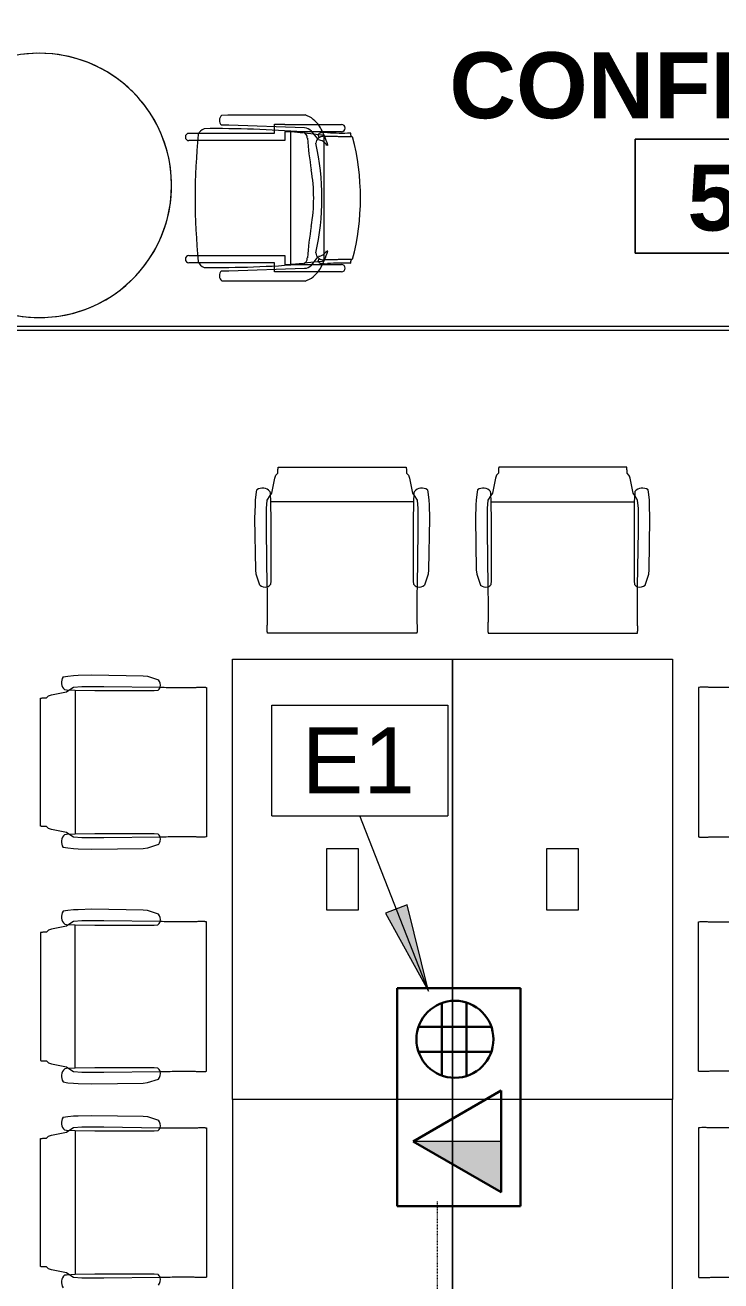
# Model space of a CAD drawing. Header units: inches. Extents: x 0 to 1865, y 0 to 1094.
# Drawn here: x 601.1 to 696, y 618.5 to 789.6 of the extents above; entities that cross this region are included whole.
import ezdxf

# ---------------------------------------------------------------- set-up
doc = ezdxf.new("R2010")
doc.units = ezdxf.units.IN
doc.header["$MEASUREMENT"] = 0
doc.linetypes.add('Dash 1_16_', pattern=[0.125, 0.0625, -0.0625])
for name, color, linetype, lineweight in [('A-ANNO-KEYN', 231, 'Continuous', 9), ('A-ANNO-NOTE', 131, 'Continuous', 9), ('A-AREA-IDEN', 2, 'Continuous', 9), ('A-DETL', 90, 'Continuous', 9), ('I-FURN', 30, 'Continuous', 9), ('I-FURN-PNLS', 30, 'Continuous', 9), ('I-WALL', 2, 'Continuous', 13)]:
    doc.layers.add(name, color=color, linetype=linetype, lineweight=lineweight)
doc.styles.add('Arial_1', font='arial.ttf', dxfattribs={"height": 9})
doc.styles.add('Swis721 Lt BT_B', font='', dxfattribs={"height": 9})
doc.styles.get('Swis721 Lt BT_B').set_extended_font_data('Swis721 Lt BT', bold=True)

# ---------------------------------------------------------------- blocks, each defined once
blk = doc.blocks.new('F - CONF TABLE _ROUND-4 CHAIRS_ - Lam 30Dia Single-Column Base-7663827-Level 05 POWER _ SIGNAL')
at = {"layer": 'I-FURN'}
for start, end in [(0, 180), (360, 180), (113.6842, 123.1579), (85.2632, 113.6842), (28.4211, 85.2632), (123.1579, 180), (9.4737, 28.4211), (0, 9.4737), (180, 0), (180, 360), (180, 208.4211), (341.0526, 0), (322.1053, 341.0526), (208.4211, 227.3684), (227.3684, 322.1053)]:
    blk.add_arc((-17.69, -2.75), 18, start, end, dxfattribs=at)
blk = doc.blocks.new('F - CONF TABLE _4 RECTANGULAR-12 CHAIRS_ - F - CONF TABLE _4 RECTANGULAR-12 CHAIRS_-7360135-Level 05 POWER _ SIGNAL')
at = {"layer": 'I-FURN'}
for p, q in [((-23.21, 54.68), (-23.13, 54.92)), ((-23.13, 54.92), (-23.06, 55.06)), ((-23.06, 55.06), (-22.8, 55.32)), ((-22.75, 56.16), (-5.32, 56.16)), ((-5.26, 55.32), (-5.01, 55.06)), ((-5.01, 55.06), (-4.86, 54.68)), ((5.01, 55.06), (4.86, 54.68)), ((5.26, 55.32), (5.01, 55.06)), ((22.75, 56.16), (5.32, 56.16)), ((23.06, 55.06), (22.8, 55.32)), ((23.13, 54.92), (23.06, 55.06)), ((23.21, 54.68), (23.13, 54.92)), ((36.79, 54.68), (36.87, 54.92)), ((36.87, 54.92), (36.94, 55.06)), ((36.94, 55.06), (37.2, 55.32)), ((37.25, 56.16), (54.68, 56.16)), ((54.74, 55.32), (54.99, 55.06)), ((54.99, 55.06), (55.14, 54.68)), ((-23.61, 52.61), (-23.21, 54.68)), ((-4.86, 54.68), (-4.46, 52.61)), ((-2.41, 53.06), (-2.3, 52.45)), ((2.41, 53.06), (2.3, 52.45)), ((4.86, 54.68), (4.46, 52.61)), ((23.61, 52.61), (23.21, 54.68)), ((25.77, 52.45), (25.66, 53.06)), ((34.23, 52.45), (34.34, 53.06)), ((36.39, 52.61), (36.79, 54.68)), ((55.14, 54.68), (55.54, 52.61)), ((57.59, 53.06), (57.7, 52.45)), ((-24.35, 50.52), (-24.24, 51.68)), ((-24.24, 51.68), (-23.84, 52.28)), ((-23.88, 52.84), (-23.86, 52.61)), ((-23.86, 52.61), (-23.79, 51.45)), ((-23.84, 52.28), (-23.61, 52.61)), ((-23.79, 51.45), (-23.75, 48.77)), ((-4.27, 51.45), (-23.79, 51.45)), ((-4.46, 52.61), (-4.23, 52.28)), ((-4.32, 48.77), (-4.27, 51.45)), ((-4.27, 51.45), (-4.21, 52.61)), ((-4.23, 52.28), (-3.82, 51.68)), ((-4.21, 52.61), (-4.19, 52.84)), ((-3.82, 51.68), (-3.72, 50.52)), ((-2.3, 52.45), (-2.23, 51.68)), ((-2.23, 51.68), (-2.2, 51.03)), ((2.23, 51.68), (2.2, 51.03)), ((2.3, 52.45), (2.23, 51.68)), ((3.82, 51.68), (3.72, 50.52)), ((4.23, 52.28), (3.82, 51.68)), ((4.21, 52.61), (4.19, 52.84)), ((4.27, 51.45), (4.21, 52.61)), ((4.46, 52.61), (4.23, 52.28)), ((4.32, 48.77), (4.27, 51.45)), ((4.27, 51.45), (23.79, 51.45)), ((23.84, 52.28), (23.61, 52.61)), ((23.79, 51.45), (23.75, 48.77)), ((23.86, 52.61), (23.79, 51.45)), ((24.24, 51.68), (23.84, 52.28)), ((23.88, 52.84), (23.86, 52.61)), ((24.35, 50.52), (24.24, 51.68)), ((25.84, 51.68), (25.77, 52.45)), ((25.87, 51.03), (25.84, 51.68)), ((34.13, 51.03), (34.16, 51.68)), ((34.16, 51.68), (34.23, 52.45)), ((35.65, 50.52), (35.76, 51.68)), ((35.76, 51.68), (36.16, 52.28)), ((36.12, 52.84), (36.14, 52.61)), ((36.14, 52.61), (36.21, 51.45)), ((36.16, 52.28), (36.39, 52.61)), ((36.21, 51.45), (36.25, 48.77)), ((55.73, 51.45), (36.21, 51.45)), ((55.54, 52.61), (55.77, 52.28)), ((55.68, 48.77), (55.73, 51.45)), ((55.73, 51.45), (55.79, 52.61)), ((55.77, 52.28), (56.18, 51.68)), ((55.79, 52.61), (55.81, 52.84)), ((56.18, 51.68), (56.28, 50.52)), ((57.7, 52.45), (57.77, 51.68)), ((57.77, 51.68), (57.8, 51.03)), ((-24.35, 47.52), (-24.35, 50.52)), ((-3.72, 50.52), (-3.72, 47.52)), ((-2.2, 51.03), (-2.15, 49.17)), ((2.2, 51.03), (2.15, 49.17)), ((3.72, 50.52), (3.72, 47.52)), ((24.35, 47.52), (24.35, 50.52)), ((25.92, 49.17), (25.87, 51.03)), ((34.08, 49.17), (34.13, 51.03)), ((35.65, 47.52), (35.65, 50.52)), ((56.28, 50.52), (56.28, 47.52)), ((57.8, 51.03), (57.85, 49.17)), ((-23.75, 48.77), (-23.75, 40.68)), ((-4.32, 40.68), (-4.32, 48.77)), ((-2.15, 49.17), (-2.25, 42.17)), ((2.15, 49.17), (2.25, 42.17)), ((4.32, 40.68), (4.32, 48.77)), ((23.75, 48.77), (23.75, 40.68)), ((25.82, 42.17), (25.92, 49.17)), ((34.18, 42.17), (34.08, 49.17)), ((36.25, 48.77), (36.25, 40.68)), ((55.68, 40.68), (55.68, 48.77)), ((57.85, 49.17), (57.75, 42.17)), ((-24.24, 39.85), (-24.35, 47.52)), ((-3.72, 47.52), (-3.83, 39.85)), ((3.72, 47.52), (3.83, 39.85)), ((24.24, 39.85), (24.35, 47.52)), ((35.76, 39.85), (35.65, 47.52)), ((56.28, 47.52), (56.17, 39.85)), ((-2.31, 41.58), (-2.8, 40.08)), ((-2.25, 42.17), (-2.31, 41.58)), ((2.25, 42.17), (2.31, 41.58)), ((2.31, 41.58), (2.8, 40.08)), ((25.27, 40.08), (25.76, 41.58)), ((25.76, 41.58), (25.82, 42.17)), ((34.24, 41.58), (34.18, 42.17)), ((34.73, 40.08), (34.24, 41.58)), ((57.69, 41.58), (57.2, 40.08)), ((57.75, 42.17), (57.69, 41.58)), ((-23.75, 40.68), (-23.81, 40.18)), ((-4.26, 40.18), (-4.32, 40.68)), ((4.26, 40.18), (4.32, 40.68)), ((23.75, 40.68), (23.81, 40.18)), ((36.25, 40.68), (36.19, 40.18)), ((55.74, 40.18), (55.68, 40.68)), ((-3.86, 33.53), (-24.2, 33.53)), ((3.86, 33.53), (24.2, 33.53)), ((56.14, 33.53), (35.8, 33.53)), ((70.08, 26.27), (71.58, 26.76)), ((71.58, 26.76), (72.17, 26.82)), ((72.17, 26.82), (79.17, 26.92)), ((79.17, 26.92), (81.03, 26.87)), ((81.03, 26.87), (81.68, 26.84)), ((81.68, 26.84), (82.45, 26.77)), ((82.45, 26.77), (83.06, 26.66)), ((63.53, 4.86), (63.53, 25.2)), ((69.85, 25.24), (77.52, 25.35)), ((70.68, 24.75), (70.18, 24.81)), ((78.77, 24.75), (70.68, 24.75)), ((77.52, 25.35), (80.52, 25.35)), ((81.45, 24.79), (78.77, 24.75)), ((80.52, 25.35), (81.68, 25.24)), ((82.61, 24.86), (81.45, 24.79)), ((81.45, 5.27), (81.45, 24.79)), ((81.68, 25.24), (82.28, 24.84)), ((82.28, 24.84), (82.61, 24.61)), ((82.84, 24.88), (82.61, 24.86)), ((82.61, 24.61), (84.68, 24.21)), ((84.68, 24.21), (84.92, 24.13)), ((84.92, 24.13), (85.06, 24.06)), ((85.06, 24.06), (85.32, 23.8)), ((86.16, 23.75), (86.16, 6.32)), ((70.18, 5.26), (70.68, 5.32)), ((70.68, 5.32), (78.77, 5.32)), ((78.77, 5.32), (81.45, 5.27)), ((81.45, 5.27), (82.61, 5.21)), ((82.28, 5.23), (81.68, 4.82)), ((82.61, 5.46), (82.28, 5.23)), ((84.68, 5.86), (82.61, 5.46)), ((82.61, 5.21), (82.84, 5.19)), ((85.06, 6.01), (84.68, 5.86)), ((85.32, 6.26), (85.06, 6.01)), ((77.52, 4.72), (69.85, 4.83)), ((71.58, 3.31), (70.08, 3.8)), ((80.52, 4.72), (77.52, 4.72)), ((81.68, 4.82), (80.52, 4.72)), ((72.17, 3.25), (71.58, 3.31)), ((79.17, 3.15), (72.17, 3.25)), ((81.03, 3.2), (79.17, 3.15)), ((81.68, 3.23), (81.03, 3.2)), ((82.45, 3.3), (81.68, 3.23)), ((83.06, 3.41), (82.45, 3.3)), ((71.58, -3.31), (70.08, -3.8)), ((72.17, -3.25), (71.58, -3.31)), ((79.17, -3.15), (72.17, -3.25)), ((81.03, -3.2), (79.17, -3.15)), ((81.68, -3.23), (81.03, -3.2)), ((82.45, -3.3), (81.68, -3.23)), ((83.06, -3.41), (82.45, -3.3)), ((63.53, -4.86), (63.53, -25.2)), ((77.52, -4.72), (69.85, -4.83)), ((80.52, -4.72), (77.52, -4.72)), ((81.68, -4.82), (80.52, -4.72)), ((82.28, -5.23), (81.68, -4.82)), ((70.18, -5.26), (70.68, -5.32)), ((70.68, -5.32), (78.77, -5.32)), ((78.77, -5.32), (81.45, -5.27)), ((81.45, -5.27), (82.61, -5.21)), ((81.45, -5.27), (81.45, -24.79)), ((82.61, -5.46), (82.28, -5.23)), ((82.61, -5.21), (82.84, -5.19)), ((84.68, -5.86), (82.61, -5.46)), ((85.06, -6.01), (84.68, -5.86)), ((85.32, -6.26), (85.06, -6.01)), ((86.16, -23.75), (86.16, -6.32)), ((85.06, -24.06), (85.32, -23.8)), ((69.85, -25.24), (77.52, -25.35)), ((70.68, -24.75), (70.18, -24.81)), ((78.77, -24.75), (70.68, -24.75)), ((77.52, -25.35), (80.52, -25.35)), ((81.45, -24.79), (78.77, -24.75)), ((80.52, -25.35), (81.68, -25.24)), ((82.61, -24.86), (81.45, -24.79)), ((81.68, -25.24), (82.28, -24.84)), ((82.28, -24.84), (82.61, -24.61)), ((82.61, -24.61), (84.68, -24.21)), ((82.84, -24.88), (82.61, -24.86)), ((84.68, -24.21), (84.92, -24.13)), ((84.92, -24.13), (85.06, -24.06)), ((70.08, -26.27), (71.58, -26.76)), ((71.58, -26.76), (72.17, -26.82)), ((72.17, -26.82), (79.17, -26.92)), ((79.17, -26.92), (81.03, -26.87)), ((81.03, -26.87), (81.68, -26.84)), ((81.68, -26.84), (82.45, -26.77)), ((82.45, -26.77), (83.06, -26.66)), ((-3.86, -33.53), (-24.2, -33.53)), ((3.86, -33.53), (24.2, -33.53)), ((56.14, -33.53), (35.8, -33.53))]:
    blk.add_line(p, q, dxfattribs=at)
for centre, radius, start, end in [((-24.89, 51.99), 1.32, 40.065, 125.935), ((-3.18, 51.99), 1.32, 54.065, 139.935), ((3.18, 51.99), 1.32, 40.065, 125.935), ((24.89, 51.99), 1.32, 54.065, 139.935), ((35.11, 51.99), 1.32, 40.065, 125.935), ((56.82, 51.99), 1.32, 54.065, 139.935), ((-24.55, 40.93), 1.12, 229.743, 286.0891), ((-24.47, 40.6), 0.781, 286.8466, 327.6782), ((-3.6, 40.6), 0.781, 212.3218, 253.1534), ((-3.52, 40.93), 1.12, 253.9109, 310.257), ((3.52, 40.93), 1.12, 229.743, 286.0891), ((3.6, 40.6), 0.781, 286.8466, 327.6782), ((24.47, 40.6), 0.781, 212.3218, 253.1534), ((24.55, 40.93), 1.12, 253.9109, 310.257), ((35.45, 40.93), 1.12, 229.743, 286.0891), ((35.53, 40.6), 0.781, 286.8466, 327.6782), ((56.4, 40.6), 0.781, 212.3218, 253.1534), ((56.48, 40.93), 1.12, 253.9109, 310.257), ((70.93, 25.55), 1.12, 139.743, 196.0891), ((81.99, 25.89), 1.32, 310.065, 35.935), ((70.6, 25.47), 0.781, 196.8466, 237.6782), ((70.6, 4.6), 0.781, 122.3218, 163.1534), ((81.99, 4.18), 1.32, 324.065, 49.935), ((70.93, 4.52), 1.12, 163.9109, 220.257), ((81.99, -4.18), 1.32, 310.065, 35.935), ((70.93, -4.52), 1.12, 139.743, 196.0891), ((70.6, -4.6), 0.781, 196.8466, 237.6782), ((70.93, -25.55), 1.12, 163.9109, 220.257), ((70.6, -25.47), 0.781, 122.3218, 163.1534), ((81.99, -25.89), 1.32, 324.065, 49.935)]:
    blk.add_arc(centre, radius, start, end, dxfattribs=at)
for points, knots in [([(-22.8, 55.32), (-22.8, 55.37), (-22.8, 55.51), (-22.8, 55.69), (-22.79, 55.84), (-22.78, 55.94), (-22.78, 56.03), (-22.77, 56.09), (-22.76, 56.14), (-22.75, 56.16), (-22.75, 56.16)], [-1, -1, -1, -1, -0.888889, -0.666667, -0.555556, -0.444444, -0.333333, -0.222222, -0.111111, 0, 0, 0, 0]), ([(-5.32, 56.16), (-5.32, 56.16), (-5.31, 56.14), (-5.3, 56.09), (-5.29, 56), (-5.27, 55.78), (-5.27, 55.51), (-5.26, 55.32)], [-1, -1, -1, -1, -0.888889, -0.777778, -0.666667, -0.444444, 0, 0, 0, 0]), ([(5.32, 56.16), (5.32, 56.16), (5.31, 56.14), (5.3, 56.09), (5.29, 56.03), (5.29, 55.94), (5.28, 55.84), (5.27, 55.69), (5.27, 55.51), (5.26, 55.37), (5.26, 55.32)], [0, 0, 0, 0, 0.111111, 0.222222, 0.333333, 0.444444, 0.555556, 0.666667, 0.888889, 1, 1, 1, 1]), ([(22.8, 55.32), (22.8, 55.51), (22.79, 55.78), (22.78, 56), (22.77, 56.09), (22.76, 56.14), (22.75, 56.16), (22.75, 56.16)], [0, 0, 0, 0, 0.444444, 0.666667, 0.777778, 0.888889, 1, 1, 1, 1]), ([(37.2, 55.32), (37.2, 55.37), (37.2, 55.51), (37.2, 55.69), (37.21, 55.84), (37.22, 55.94), (37.22, 56.03), (37.23, 56.09), (37.24, 56.14), (37.25, 56.16), (37.25, 56.16)], [-1, -1, -1, -1, -0.888889, -0.666667, -0.555556, -0.444444, -0.333333, -0.222222, -0.111111, 0, 0, 0, 0]), ([(54.68, 56.16), (54.68, 56.16), (54.69, 56.14), (54.7, 56.09), (54.71, 56), (54.73, 55.78), (54.73, 55.51), (54.74, 55.32)], [-1, -1, -1, -1, -0.888889, -0.777778, -0.666667, -0.444444, 0, 0, 0, 0]), ([(-24.2, 33.53), (-24.21, 33.53), (-24.23, 33.6), (-24.25, 33.9), (-24.25, 34.23), (-24.25, 34.39), (-24.25, 34.47)], [-1, -1, -1, -1, -0.727273, -0.363636, -0.181818, 0, 0, 0, 0]), ([(-3.82, 34.47), (-3.82, 34.35), (-3.82, 34.14), (-3.82, 33.91), (-3.83, 33.77), (-3.83, 33.69), (-3.84, 33.62), (-3.85, 33.56), (-3.86, 33.53), (-3.86, 33.53), (-3.86, 33.53)], [-1, -1, -1, -1, -0.727273, -0.545455, -0.454545, -0.363636, -0.272727, -0.181818, -0.090909, 0, 0, 0, 0]), ([(3.82, 34.47), (3.82, 34.39), (3.82, 34.23), (3.82, 33.9), (3.84, 33.6), (3.86, 33.53), (3.86, 33.53)], [0, 0, 0, 0, 0.181818, 0.363636, 0.727273, 1, 1, 1, 1]), ([(24.2, 33.53), (24.21, 33.53), (24.21, 33.53), (24.22, 33.56), (24.23, 33.62), (24.23, 33.69), (24.24, 33.77), (24.25, 33.91), (24.25, 34.14), (24.25, 34.35), (24.25, 34.47)], [0, 0, 0, 0, 0.090909, 0.181818, 0.272727, 0.363636, 0.454545, 0.545455, 0.727273, 1, 1, 1, 1]), ([(35.8, 33.53), (35.79, 33.53), (35.77, 33.6), (35.75, 33.9), (35.75, 34.23), (35.75, 34.39), (35.75, 34.47)], [-1, -1, -1, -1, -0.727273, -0.363636, -0.181818, 0, 0, 0, 0]), ([(56.18, 34.47), (56.18, 34.35), (56.18, 34.14), (56.18, 33.91), (56.17, 33.77), (56.17, 33.69), (56.16, 33.62), (56.15, 33.56), (56.14, 33.53), (56.14, 33.53), (56.14, 33.53)], [-1, -1, -1, -1, -0.727273, -0.545455, -0.454545, -0.363636, -0.272727, -0.181818, -0.090909, 0, 0, 0, 0]), ([(63.53, 25.2), (63.53, 25.21), (63.6, 25.23), (63.9, 25.25), (64.23, 25.25), (64.39, 25.25), (64.47, 25.25)], [-1, -1, -1, -1, -0.727273, -0.363636, -0.181818, 0, 0, 0, 0]), ([(85.32, 23.8), (85.37, 23.8), (85.51, 23.8), (85.69, 23.8), (85.84, 23.79), (85.94, 23.78), (86.03, 23.78), (86.09, 23.77), (86.14, 23.76), (86.16, 23.75), (86.16, 23.75)], [-1, -1, -1, -1, -0.888889, -0.666667, -0.555556, -0.444444, -0.333333, -0.222222, -0.111111, 0, 0, 0, 0]), ([(86.16, 6.32), (86.16, 6.32), (86.14, 6.31), (86.09, 6.3), (86, 6.29), (85.78, 6.27), (85.51, 6.27), (85.32, 6.26)], [-1, -1, -1, -1, -0.888889, -0.777778, -0.666667, -0.444444, 0, 0, 0, 0]), ([(64.47, 4.82), (64.35, 4.82), (64.14, 4.82), (63.91, 4.82), (63.77, 4.83), (63.69, 4.83), (63.62, 4.84), (63.56, 4.85), (63.53, 4.86), (63.53, 4.86), (63.53, 4.86)], [-1, -1, -1, -1, -0.727273, -0.545455, -0.454545, -0.363636, -0.272727, -0.181818, -0.090909, 0, 0, 0, 0]), ([(64.47, -4.82), (64.39, -4.82), (64.23, -4.82), (63.9, -4.82), (63.6, -4.84), (63.53, -4.86), (63.53, -4.86)], [0, 0, 0, 0, 0.181818, 0.363636, 0.727273, 1, 1, 1, 1]), ([(86.16, -6.32), (86.16, -6.32), (86.14, -6.31), (86.09, -6.3), (86.03, -6.29), (85.94, -6.29), (85.84, -6.28), (85.69, -6.27), (85.51, -6.27), (85.37, -6.26), (85.32, -6.26)], [0, 0, 0, 0, 0.111111, 0.222222, 0.333333, 0.444444, 0.555556, 0.666667, 0.888889, 1, 1, 1, 1]), ([(85.32, -23.8), (85.51, -23.8), (85.78, -23.79), (86, -23.78), (86.09, -23.77), (86.14, -23.76), (86.16, -23.75), (86.16, -23.75)], [0, 0, 0, 0, 0.444444, 0.666667, 0.777778, 0.888889, 1, 1, 1, 1]), ([(63.53, -25.2), (63.53, -25.21), (63.53, -25.21), (63.56, -25.22), (63.62, -25.23), (63.69, -25.23), (63.77, -25.24), (63.91, -25.25), (64.14, -25.25), (64.35, -25.25), (64.47, -25.25)], [0, 0, 0, 0, 0.090909, 0.181818, 0.272727, 0.363636, 0.454545, 0.545455, 0.727273, 1, 1, 1, 1]), ([(-24.2, -33.53), (-24.21, -33.53), (-24.21, -33.53), (-24.22, -33.56), (-24.23, -33.62), (-24.23, -33.69), (-24.24, -33.77), (-24.25, -33.91), (-24.25, -34.14), (-24.25, -34.35), (-24.25, -34.47)], [0, 0, 0, 0, 0.090909, 0.181818, 0.272727, 0.363636, 0.454545, 0.545455, 0.727273, 1, 1, 1, 1]), ([(-3.82, -34.47), (-3.82, -34.39), (-3.82, -34.23), (-3.82, -33.9), (-3.84, -33.6), (-3.86, -33.53), (-3.86, -33.53)], [0, 0, 0, 0, 0.181818, 0.363636, 0.727273, 1, 1, 1, 1]), ([(3.82, -34.47), (3.82, -34.35), (3.82, -34.14), (3.82, -33.91), (3.83, -33.77), (3.83, -33.69), (3.84, -33.62), (3.85, -33.56), (3.86, -33.53), (3.86, -33.53), (3.86, -33.53)], [-1, -1, -1, -1, -0.727273, -0.545455, -0.454545, -0.363636, -0.272727, -0.181818, -0.090909, 0, 0, 0, 0]), ([(24.2, -33.53), (24.21, -33.53), (24.23, -33.6), (24.25, -33.9), (24.25, -34.23), (24.25, -34.39), (24.25, -34.47)], [-1, -1, -1, -1, -0.727273, -0.363636, -0.181818, 0, 0, 0, 0]), ([(35.8, -33.53), (35.79, -33.53), (35.79, -33.53), (35.78, -33.56), (35.77, -33.62), (35.77, -33.69), (35.76, -33.77), (35.75, -33.91), (35.75, -34.14), (35.75, -34.35), (35.75, -34.47)], [0, 0, 0, 0, 0.090909, 0.181818, 0.272727, 0.363636, 0.454545, 0.545455, 0.727273, 1, 1, 1, 1]), ([(56.18, -34.47), (56.18, -34.39), (56.18, -34.23), (56.18, -33.9), (56.16, -33.6), (56.14, -33.53), (56.14, -33.53)], [0, 0, 0, 0, 0.181818, 0.363636, 0.727273, 1, 1, 1, 1])]:
    blk.add_open_spline(points, degree=3, knots=knots, dxfattribs=at)
for points in [[(-24.2, 35.44), (-24.2, 36.18), (-24.21, 37.66), (-24.23, 39.12), (-24.24, 39.85)], [(-3.83, 39.85), (-3.84, 39.12), (-3.85, 37.66), (-3.86, 36.18), (-3.87, 35.44)], [(3.83, 39.85), (3.84, 39.12), (3.85, 37.66), (3.86, 36.18), (3.87, 35.44)], [(24.2, 35.44), (24.2, 36.18), (24.21, 37.66), (24.23, 39.12), (24.24, 39.85)], [(35.8, 35.44), (35.8, 36.18), (35.79, 37.66), (35.77, 39.12), (35.76, 39.85)], [(56.17, 39.85), (56.16, 39.12), (56.15, 37.66), (56.14, 36.18), (56.13, 35.44)], [(-24.25, 34.47), (-24.24, 34.63), (-24.23, 34.96), (-24.21, 35.28), (-24.2, 35.44)], [(-3.87, 35.44), (-3.86, 35.28), (-3.84, 34.96), (-3.83, 34.63), (-3.82, 34.47)], [(3.87, 35.44), (3.86, 35.28), (3.84, 34.96), (3.83, 34.63), (3.82, 34.47)], [(24.25, 34.47), (24.24, 34.63), (24.23, 34.96), (24.21, 35.28), (24.2, 35.44)], [(35.75, 34.47), (35.76, 34.63), (35.77, 34.96), (35.79, 35.28), (35.8, 35.44)], [(56.13, 35.44), (56.14, 35.28), (56.16, 34.96), (56.17, 34.63), (56.18, 34.47)], [(64.47, 25.25), (64.63, 25.24), (64.96, 25.23), (65.28, 25.21), (65.44, 25.2)], [(65.44, 25.2), (66.18, 25.2), (67.66, 25.21), (69.12, 25.23), (69.85, 25.24)], [(65.44, 4.87), (65.28, 4.86), (64.96, 4.84), (64.63, 4.83), (64.47, 4.82)], [(69.85, 4.83), (69.12, 4.84), (67.66, 4.85), (66.18, 4.86), (65.44, 4.87)], [(65.44, -4.87), (65.28, -4.86), (64.96, -4.84), (64.63, -4.83), (64.47, -4.82)], [(69.85, -4.83), (69.12, -4.84), (67.66, -4.85), (66.18, -4.86), (65.44, -4.87)], [(64.47, -25.25), (64.63, -25.24), (64.96, -25.23), (65.28, -25.21), (65.44, -25.2)], [(65.44, -25.2), (66.18, -25.2), (67.66, -25.21), (69.12, -25.23), (69.85, -25.24)], [(-24.25, -34.47), (-24.24, -34.63), (-24.23, -34.96), (-24.21, -35.28), (-24.2, -35.44)], [(-24.2, -35.44), (-24.2, -36.18), (-24.21, -37.66), (-24.23, -39.12), (-24.24, -39.85)], [(-3.87, -35.44), (-3.86, -35.28), (-3.84, -34.96), (-3.83, -34.63), (-3.82, -34.47)], [(-3.83, -39.85), (-3.84, -39.12), (-3.85, -37.66), (-3.86, -36.18), (-3.87, -35.44)], [(3.87, -35.44), (3.86, -35.28), (3.84, -34.96), (3.83, -34.63), (3.82, -34.47)], [(3.83, -39.85), (3.84, -39.12), (3.85, -37.66), (3.86, -36.18), (3.87, -35.44)], [(24.25, -34.47), (24.24, -34.63), (24.23, -34.96), (24.21, -35.28), (24.2, -35.44)], [(24.2, -35.44), (24.2, -36.18), (24.21, -37.66), (24.23, -39.12), (24.24, -39.85)], [(35.75, -34.47), (35.76, -34.63), (35.77, -34.96), (35.79, -35.28), (35.8, -35.44)], [(35.8, -35.44), (35.8, -36.18), (35.79, -37.66), (35.77, -39.12), (35.76, -39.85)], [(56.13, -35.44), (56.14, -35.28), (56.16, -34.96), (56.17, -34.63), (56.18, -34.47)], [(56.17, -39.85), (56.16, -39.12), (56.15, -37.66), (56.14, -36.18), (56.13, -35.44)]]:
    blk.add_open_spline(points, degree=3, dxfattribs=at)
at = {"layer": 'I-FURN-PNLS'}
for p, q in [((0, 30), (-60, 30)), ((0, 0), (0, 30)), ((0, 30), (60, 30)), ((0, 0), (0, 30)), ((60, 30), (60, 0)), ((25.84, 17.19), (25.84, 12.81)), ((34.16, 17.19), (25.84, 17.19)), ((34.16, 12.81), (34.16, 17.19)), ((25.84, 12.81), (34.16, 12.81)), ((0, 0), (-60, 0)), ((-60, 0), (0, 0)), ((0, -30), (0, 0)), ((0, 0), (60, 0)), ((60, 0), (0, 0)), ((0, -30), (0, 0)), ((60, 0), (60, -30)), ((25.84, -12.81), (25.84, -17.19)), ((34.16, -12.81), (25.84, -12.81)), ((34.16, -17.19), (34.16, -12.81)), ((25.84, -17.19), (34.16, -17.19)), ((-60, -30), (0, -30)), ((60, -30), (0, -30))]:
    blk.add_line(p, q, dxfattribs=at)
blk = doc.blocks.new('F-Haworth_Chair_X99-Seminar - X99 Seminar Chair with Glides-V29-Level 05 POWER _ SIGNAL')
at = {"layer": 'I-FURN'}
for p, q in [((-8.82, 9.44), (-8.82, 10.78)), ((-7.83, 10.78), (-7.83, 9.57)), ((7.83, 9.57), (7.83, 10.78)), ((8.82, 10.78), (8.82, 9.44)), ((-8.82, -0.89), (-8.82, 9.44)), ((-7.83, 9.57), (-7.83, -2.27)), ((7.83, -2.27), (7.83, 9.57)), ((8.82, 9.44), (8.82, -0.89)), ((-11.32, 5.48), (-11.3, 6.32)), ((-11.32, -5.06), (-11.32, 5.48)), ((-9.92, 6.36), (-9.92, 5.36)), ((-9.92, 5.36), (-9.57, -4.97)), ((9.57, -4.97), (9.92, 5.36)), ((9.92, 5.36), (9.92, 6.36)), ((11.3, 6.32), (11.32, 5.48)), ((11.32, 5.48), (11.32, -5.06)), ((-10.07, -0.89), (-9.71, -0.89)), ((-10.07, -2.27), (-10.07, -0.89)), ((-9.71, -0.89), (-9.2, -0.89)), ((-9.2, -0.89), (-8.82, -0.89)), ((8.82, -0.89), (9.2, -0.89)), ((9.2, -0.89), (9.71, -0.89)), ((9.71, -0.89), (10.07, -0.89)), ((10.07, -0.89), (10.07, -2.27)), ((-10.04, -2.27), (-10.07, -2.27)), ((-10.04, -4.99), (-10.04, -2.27)), ((-9.07, -3.12), (9.07, -3.12)), ((-9.07, -3.2), (-9.07, -3.12)), ((-8.9, -4.8), (-9.07, -3.2)), ((-9.04, -2.27), (-9.04, -3.12)), ((-7.83, -2.27), (-9.04, -2.27)), ((-9.04, -3.12), (-9.04, -3.43)), ((9.04, -2.27), (7.83, -2.27)), ((9.07, -3.2), (8.9, -4.8)), ((9.04, -3.12), (9.04, -2.27)), ((9.04, -3.43), (9.04, -3.12)), ((9.07, -3.12), (9.07, -3.2)), ((10.04, -2.27), (10.04, -4.99)), ((10.07, -2.27), (10.04, -2.27)), ((-10.04, -6.81), (-10.04, -5)), ((-9.04, -3.43), (-9.04, -3.62)), ((-9.04, -3.62), (-9.04, -5.99)), ((-8.88, -4.99), (-8.89, -4.91)), ((-8.75, -6.22), (-8.88, -4.99)), ((8.88, -4.99), (8.75, -6.22)), ((8.89, -4.91), (8.88, -4.99)), ((9.04, -3.62), (9.04, -3.43)), ((9.04, -5.99), (9.04, -3.62)), ((10.04, -5), (10.04, -6.81)), ((-10.04, -10.02), (-10.04, -6.81)), ((-9.13, -5.92), (-8.07, -6.77)), ((-9.04, -5.99), (-9.04, -7.4)), ((-8.68, -6.87), (-8.75, -6.22)), ((-8.61, -6.81), (-8.23, -6.95)), ((-8.03, -6.81), (-7.95, -6.87)), ((7.95, -6.87), (8.03, -6.81)), ((8.07, -6.77), (9.13, -5.92)), ((8.23, -6.95), (8.61, -6.81)), ((8.75, -6.22), (8.68, -6.87)), ((9.04, -7.4), (9.04, -5.99)), ((10.04, -6.81), (10.04, -10.02)), ((-9.04, -7.4), (-9.04, -10.02)), ((-8.62, -7.42), (-8.68, -6.87)), ((-8.6, -7.6), (-8.62, -7.43)), ((-8.49, -7.6), (-8.56, -7.6)), ((-8.42, -7.57), (-8.34, -11.37)), ((-8.34, -11.52), (-8.42, -7.57)), ((-7.67, -7.6), (-8.4, -7.6)), ((7.65, -7.6), (-7.65, -7.6)), ((-7.18, -7.99), (-7.21, -8.13)), ((7.21, -8.13), (7.18, -7.99)), ((8.4, -7.6), (7.65, -7.6)), ((8.34, -11.37), (8.42, -7.57)), ((8.42, -7.57), (8.34, -11.52)), ((8.56, -7.6), (8.49, -7.6)), ((8.62, -7.43), (8.6, -7.6)), ((8.68, -6.87), (8.62, -7.42)), ((9.04, -10.02), (9.04, -7.4))]:
    blk.add_line(p, q, dxfattribs=at)
for centre, radius, start, end in [((-8.32, 10.78), 0.495, 0, 180), ((8.32, 10.78), 0.495, 0, 180), ((-8.21, 8.28), 1.31, 110.0433, 159.9567), ((144.06, 7.32), 153.52, 179.4749, 184.5213), ((0, -75.01), 84.96, 84.1475, 95.8525), ((8.21, 8.28), 1.31, 20.0433, 69.9567), ((-144.06, 7.32), 153.52, 355.4787, 0.5251), ((-10.58, 5.68), 0.956, 45.8901, 138.1099), ((10.58, 5.68), 0.956, 41.8901, 134.1099), ((-7.87, -3.92), 3.63, 198.1789, 238.0478), ((-8.18, -4.9), 1.39, 182.8013, 227.1078), ((-8.24, -4.59), 0.763, 194.2338, 275.7662), ((8.24, -4.59), 0.763, 264.2338, 345.7662), ((8.18, -4.9), 1.39, 312.8922, 357.1987), ((7.87, -3.92), 3.63, 301.9522, 341.8211), ((-8.28, -7.33), 0.613, 122.5427, 170.0936), ((-7.37, -7.55), 1.05, 95.9554, 181.1786), ((-11.32, -48.08), 42.84, 79.9767, 85.7699), ((0, 26.49), 33.83, 257.2285, 282.7715), ((0, 15.97), 22.19, 259.9767, 280.0233), ((11.32, -48.08), 42.84, 94.2301, 100.0233), ((7.37, -7.55), 1.05, 358.8214, 84.0446), ((8.28, -7.33), 0.613, 9.9064, 57.4573), ((-4.71, 1.15), 9.61, 238.0478, 243.9964), ((-5.2, -7.86), 3.74, 170.0936, 184.0143), ((-36.06, -10.03), 27.2, 357.4882, 4.0143), ((-4.71, 1.15), 9.61, 243.9964, 246.4906), ((-4.71, 1.15), 9.61, 246.6393, 247.073), ((-7.37, -7.55), 1.05, 145.2002, 181.1786), ((-4.71, 1.15), 9.61, 247.2631, 254.9334), ((-6.55, -6.76), 1.38, 185.0878, 212.4248), ((-6.55, -6.76), 1.38, 214.0187, 242.9497), ((6.55, -6.76), 1.38, 297.0503, 325.9813), ((4.71, 1.15), 9.61, 285.0666, 292.7369), ((6.55, -6.76), 1.38, 327.5752, 354.9122), ((7.37, -7.55), 1.05, 358.8214, 34.7998), ((4.71, 1.15), 9.61, 292.927, 293.3607), ((4.71, 1.15), 9.61, 293.5094, 296.0036), ((36.06, -10.03), 27.2, 175.9857, 182.5118), ((5.2, -7.86), 3.74, 355.9857, 9.9064), ((4.71, 1.15), 9.61, 296.0036, 301.9522), ((-9.54, -10.02), 0.498, 180, 0), ((9.54, -10.02), 0.498, 180, 0), ((0, 20.73), 33.17, 254.4478, 255.4234), ((0, 20.29), 32.89, 255.304, 284.6925), ((0, 20.73), 33.17, 284.5766, 285.5522)]:
    blk.add_arc(centre, radius, start, end, dxfattribs=at)
blk = doc.blocks.new('Room Tag - Room Name and Number-3379422-Level 05 POWER _ SIGNAL')
at = {"layer": 'A-AREA-IDEN'}
for p, q in [((-0.1881, -0.1636), (-0.1881, -0.0018)), ((-0.1881, -0.0018), (0.1869, -0.0018)), ((0.1869, -0.0018), (-0.1881, -0.0018)), ((-0.1881, -0.0018), (-0.1881, -0.1636)), ((0.1869, -0.0018), (0.1869, -0.1636)), ((0.1869, -0.1636), (0.1869, -0.0018)), ((0.1869, -0.1636), (-0.1881, -0.1636)), ((-0.1881, -0.1636), (0.1869, -0.1636))]:
    blk.add_line(p, q, dxfattribs=at)
blk = doc.blocks.new('Keynote Tag - Keynote Number - Boxed-135510-Level 05 POWER _ SIGNAL')
at = {"layer": 'A-ANNO-KEYN'}
for p, q in [((-0.125, -0.0792), (-0.125, 0.0781)), ((-0.125, 0.0781), (0.125, 0.0781)), ((0.125, 0.0781), (0.125, -0.0792)), ((-0.125, -0.0792), (0.125, -0.0792))]:
    blk.add_line(p, q, dxfattribs=at)

msp = doc.modelspace()

# ---------------------------------------------------------------- hatches: boundary and pattern name
at = {"layer": 'A-ANNO-KEYN'}
msp.add_hatch(color=256, dxfattribs=at).paths.add_polyline_path([(656.1, 657.96), (653.2, 669.72), (650.26, 668.57)], flags=0)
at = {"layer": 'A-ANNO-NOTE'}
msp.add_hatch(color=256, dxfattribs=at).paths.add_polyline_path([(666.05, 630.55), (666.05, 637.48), (654.05, 637.48)], flags=0)

# ---------------------------------------------------------------- linework, layer by layer
at = {"layer": 'A-ANNO-KEYN'}
for p, q in [((656.1, 657.96), (646.77, 681.82)), ((653.2, 669.72), (650.26, 668.57)), ((656.1, 657.96), (653.2, 669.72)), ((650.26, 668.57), (656.1, 657.96))]:
    msp.add_line(p, q, dxfattribs=at)
at = {"layer": 'A-ANNO-NOTE', "lineweight": 30}
for p, q in [((651.86, 658.36), (668.67, 658.36)), ((651.86, 628.65), (651.86, 658.36)), ((668.67, 658.36), (668.67, 628.65)), ((657.95, 656.33), (657.95, 646.45)), ((661.32, 656.39), (661.32, 646.39)), ((654.75, 653.08), (664.69, 653.08)), ((654.75, 649.7), (664.69, 649.7)), ((654.05, 637.48), (666.05, 644.41)), ((666.05, 644.41), (666.05, 630.55)), ((666.05, 630.55), (654.05, 637.48)), ((668.67, 628.65), (651.86, 628.65))]:
    msp.add_line(p, q, dxfattribs=at)
at = {"layer": 'A-ANNO-NOTE'}
for p, q in [((666.05, 637.48), (654.05, 637.48)), ((654.05, 637.48), (666.05, 630.55)), ((666.05, 630.55), (666.05, 637.48))]:
    msp.add_line(p, q, dxfattribs=at)
at = {"layer": 'A-ANNO-NOTE', "lineweight": 30}
msp.add_circle((659.72, 651.39), 5.25, dxfattribs=at)
at = {"layer": 'A-DETL', "linetype": 'Dash 1_16_', "lineweight": 13}
msp.add_line((657.32, 629.27), (657.32, 554.27), dxfattribs=at)
at = {"layer": 'I-WALL'}
for p, q in [((699.23, 748.5), (581.51, 748.5)), ((581.51, 748), (699.23, 748))]:
    msp.add_line(p, q, dxfattribs=at)

# ---------------------------------------------------------------- block references
at = {"layer": 'A-ANNO-KEYN', "xscale": 95.99999999999994, "yscale": 95.99999999999994, "zscale": 95.99999999999994}
msp.add_blockref('Keynote Tag - Keynote Number - Boxed-135510-Level 05 POWER _ SIGNAL', (646.77, 689.43), dxfattribs=at)
at = {"layer": 'A-AREA-IDEN', "xscale": 95.99999999999994, "yscale": 95.99999999999994, "zscale": 95.99999999999994}
msp.add_blockref('Room Tag - Room Name and Number-3379422-Level 05 POWER _ SIGNAL', (702.33, 774.19), dxfattribs=at)
at = {"layer": 'I-FURN'}
for name, p, rotation in [('F - CONF TABLE _ROUND-4 CHAIRS_ - Lam 30Dia Single-Column Base-7663827-Level 05 POWER _ SIGNAL', (613.66, 782.18), 44.99999999999995), ('F-Haworth_Chair_X99-Seminar - X99 Seminar Chair with Glides-V29-Level 05 POWER _ SIGNAL', (634.25, 766), 90.00000000000067), ('F - CONF TABLE _4 RECTANGULAR-12 CHAIRS_ - F - CONF TABLE _4 RECTANGULAR-12 CHAIRS_-7360135-Level 05 POWER _ SIGNAL', (659.39, 643.18), 89.99999999999982)]:
    msp.add_blockref(name, p, dxfattribs=dict(at, rotation=rotation))

# ---------------------------------------------------------------- texts
at = {"layer": 'A-ANNO-KEYN', "insert": (638.86, 693.88), "char_height": 9, "width": 18.786, "attachment_point": 1, "style": 'Arial_1'}
msp.add_mtext('E1', dxfattribs=at)
at = {"layer": 'A-AREA-IDEN', "char_height": 9, "attachment_point": 1, "style": 'Swis721 Lt BT_B'}
for s, insert, width in [('CONFERENCE', (658.97, 785.87), 104.838), ('524', (691.42, 770.57), 25.452)]:
    msp.add_mtext(s, dxfattribs=dict(at, insert=insert, width=width))

doc.saveas('drawing.dxf')
